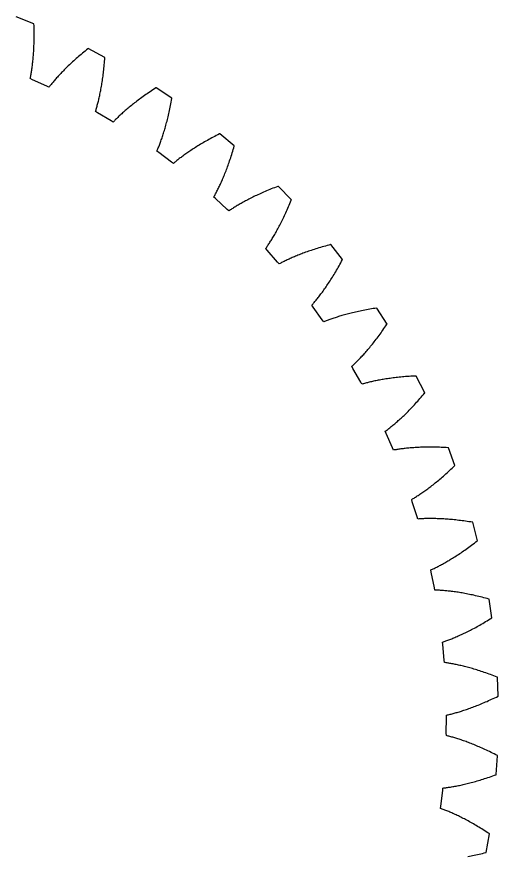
# Model space of a CAD drawing. Extents: x -167 to 32, y -85 to 62.
# Drawn here: x -67.2 to -20.2, y -25.2 to 56.8 of the extents above; entities that cross this region are included whole.
import ezdxf

# ---------------------------------------------------------------- set-up
doc = ezdxf.new("R2010")
doc.units = 0
doc.header["$MEASUREMENT"] = 0
doc.layers.add('gear', color=7, linetype='CONTINUOUS')

msp = doc.modelspace()

# ---------------------------------------------------------------- linework, layer by layer
at = {"layer": 'gear'}
msp.add_lwpolyline([(-23.157, -25.229), (-23.007, -25.2), (-22.854, -25.171), (-22.699, -25.139), (-22.543, -25.107), (-22.384, -25.073), (-22.223, -25.038), (-22.06, -25.002), (-21.896, -24.964), (-21.729, -24.924), (-21.56, -24.883), (-21.39, -24.841), (-21.379, -24.838), (-21.373, -24.836), (-21.371, -24.836), (-21.369, -24.835), (-21.369, -24.835), (-21.368, -24.835), (-21.368, -24.835), (-21.058, -23.011), (-21.058, -23.011), (-21.059, -23.011), (-21.059, -23.011), (-21.06, -23.01), (-21.063, -23.008), (-21.067, -23.005), (-21.077, -22.999), (-21.223, -22.903), (-21.369, -22.808), (-21.513, -22.716), (-21.656, -22.626), (-21.798, -22.537), (-21.938, -22.451), (-22.077, -22.367), (-22.214, -22.284), (-22.35, -22.204), (-22.484, -22.125), (-22.617, -22.049), (-22.748, -21.974), (-22.878, -21.901), (-23.006, -21.83), (-23.133, -21.761), (-23.258, -21.694), (-23.381, -21.628), (-23.503, -21.565), (-23.623, -21.503), (-23.742, -21.442), (-23.858, -21.384), (-23.974, -21.327), (-24.087, -21.272), (-24.199, -21.218), (-24.309, -21.166), (-24.417, -21.116), (-24.524, -21.067), (-24.629, -21.019), (-24.732, -20.974), (-24.833, -20.929), (-24.932, -20.887), (-25.03, -20.845), (-25.125, -20.805), (-25.219, -20.767), (-25.311, -20.73), (-25.401, -20.694), (-25.49, -20.66), (-25.576, -20.627), (-25.66, -20.595), (-25.743, -20.564), (-25.823, -20.535), (-25.803, -20.306), (-25.624, -18.774), (-25.592, -18.547), (-25.506, -18.537), (-25.419, -18.526), (-25.33, -18.515), (-25.238, -18.502), (-25.144, -18.489), (-25.048, -18.475), (-24.95, -18.46), (-24.85, -18.444), (-24.748, -18.427), (-24.643, -18.41), (-24.537, -18.391), (-24.428, -18.371), (-24.317, -18.35), (-24.205, -18.328), (-24.09, -18.305), (-23.973, -18.281), (-23.854, -18.256), (-23.733, -18.229), (-23.609, -18.201), (-23.484, -18.173), (-23.357, -18.142), (-23.228, -18.111), (-23.096, -18.078), (-22.963, -18.044), (-22.828, -18.009), (-22.691, -17.972), (-22.552, -17.934), (-22.411, -17.894), (-22.268, -17.853), (-22.123, -17.811), (-21.976, -17.767), (-21.827, -17.721), (-21.677, -17.674), (-21.524, -17.626), (-21.37, -17.576), (-21.213, -17.524), (-21.055, -17.471), (-20.896, -17.415), (-20.734, -17.359), (-20.57, -17.3), (-20.405, -17.24), (-20.395, -17.236), (-20.39, -17.234), (-20.387, -17.234), (-20.386, -17.233), (-20.385, -17.233), (-20.385, -17.233), (-20.385, -17.233), (-20.267, -15.387), (-20.267, -15.386), (-20.267, -15.386), (-20.268, -15.386), (-20.269, -15.385), (-20.272, -15.384), (-20.277, -15.381), (-20.286, -15.376), (-20.443, -15.296), (-20.597, -15.217), (-20.75, -15.14), (-20.902, -15.065), (-21.052, -14.992), (-21.2, -14.921), (-21.347, -14.852), (-21.492, -14.784), (-21.636, -14.718), (-21.777, -14.654), (-21.917, -14.592), (-22.056, -14.532), (-22.192, -14.473), (-22.327, -14.416), (-22.461, -14.36), (-22.592, -14.306), (-22.722, -14.254), (-22.849, -14.203), (-22.975, -14.154), (-23.1, -14.107), (-23.222, -14.06), (-23.342, -14.016), (-23.461, -13.973), (-23.578, -13.931), (-23.693, -13.891), (-23.806, -13.852), (-23.917, -13.815), (-24.026, -13.779), (-24.133, -13.744), (-24.238, -13.71), (-24.342, -13.678), (-24.443, -13.647), (-24.542, -13.618), (-24.64, -13.589), (-24.735, -13.562), (-24.829, -13.536), (-24.92, -13.511), (-25.009, -13.487), (-25.096, -13.464), (-25.182, -13.442), (-25.265, -13.422), (-25.268, -13.192), (-25.251, -11.649), (-25.242, -11.42), (-25.158, -11.401), (-25.073, -11.381), (-24.985, -11.361), (-24.895, -11.339), (-24.803, -11.316), (-24.71, -11.292), (-24.614, -11.267), (-24.516, -11.241), (-24.416, -11.213), (-24.314, -11.185), (-24.21, -11.155), (-24.104, -11.124), (-23.996, -11.091), (-23.886, -11.058), (-23.774, -11.023), (-23.66, -10.987), (-23.544, -10.949), (-23.426, -10.91), (-23.307, -10.87), (-23.185, -10.828), (-23.062, -10.784), (-22.937, -10.74), (-22.81, -10.693), (-22.681, -10.646), (-22.55, -10.596), (-22.417, -10.545), (-22.283, -10.493), (-22.147, -10.439), (-22.009, -10.383), (-21.869, -10.326), (-21.728, -10.267), (-21.585, -10.206), (-21.44, -10.143), (-21.293, -10.079), (-21.145, -10.013), (-20.995, -9.945), (-20.843, -9.876), (-20.69, -9.804), (-20.535, -9.731), (-20.379, -9.656), (-20.221, -9.579), (-20.211, -9.574), (-20.206, -9.571), (-20.203, -9.57), (-20.202, -9.569), (-20.202, -9.569), (-20.201, -9.569), (-20.201, -9.569), (-20.277, -7.721), (-20.277, -7.72), (-20.277, -7.72), (-20.278, -7.72), (-20.279, -7.72), (-20.282, -7.719), (-20.287, -7.717), (-20.297, -7.712), (-20.461, -7.649), (-20.623, -7.587), (-20.784, -7.526), (-20.942, -7.468), (-21.099, -7.411), (-21.254, -7.355), (-21.407, -7.302), (-21.559, -7.25), (-21.708, -7.199), (-21.856, -7.15), (-22.002, -7.103), (-22.145, -7.057), (-22.288, -7.013), (-22.428, -6.97), (-22.566, -6.929), (-22.702, -6.889), (-22.837, -6.851), (-22.969, -6.814), (-23.099, -6.778), (-23.228, -6.744), (-23.354, -6.711), (-23.479, -6.679), (-23.601, -6.649), (-23.722, -6.619), (-23.84, -6.591), (-23.957, -6.565), (-24.071, -6.539), (-24.184, -6.514), (-24.294, -6.491), (-24.402, -6.469), (-24.508, -6.448), (-24.612, -6.427), (-24.714, -6.408), (-24.814, -6.39), (-24.912, -6.373), (-25.007, -6.357), (-25.101, -6.341), (-25.192, -6.327), (-25.281, -6.314), (-25.368, -6.301), (-25.453, -6.289), (-25.48, -6.061), (-25.624, -4.525), (-25.639, -4.296), (-25.558, -4.269), (-25.475, -4.24), (-25.39, -4.21), (-25.303, -4.179), (-25.214, -4.147), (-25.123, -4.113), (-25.03, -4.078), (-24.936, -4.042), (-24.839, -4.004), (-24.741, -3.965), (-24.64, -3.924), (-24.538, -3.882), (-24.434, -3.839), (-24.328, -3.794), (-24.221, -3.747), (-24.111, -3.699), (-24, -3.65), (-23.887, -3.599), (-23.772, -3.546), (-23.656, -3.492), (-23.538, -3.436), (-23.418, -3.378), (-23.296, -3.319), (-23.173, -3.258), (-23.048, -3.195), (-22.922, -3.131), (-22.794, -3.065), (-22.664, -2.997), (-22.532, -2.927), (-22.399, -2.855), (-22.265, -2.781), (-22.129, -2.706), (-21.991, -2.629), (-21.852, -2.55), (-21.712, -2.468), (-21.57, -2.385), (-21.426, -2.3), (-21.281, -2.213), (-21.135, -2.124), (-20.987, -2.033), (-20.838, -1.94), (-20.829, -1.934), (-20.824, -1.931), (-20.822, -1.929), (-20.821, -1.929), (-20.82, -1.928), (-20.82, -1.928), (-20.82, -1.928), (-21.088, -0.098), (-21.088, -0.098), (-21.089, -0.098), (-21.089, -0.097), (-21.091, -0.097), (-21.093, -0.096), (-21.099, -0.095), (-21.109, -0.092), (-21.279, -0.045), (-21.447, -0.001), (-21.612, 0.043), (-21.776, 0.084), (-21.938, 0.125), (-22.098, 0.163), (-22.256, 0.201), (-22.412, 0.237), (-22.566, 0.271), (-22.718, 0.304), (-22.868, 0.336), (-23.016, 0.367), (-23.162, 0.396), (-23.306, 0.424), (-23.447, 0.45), (-23.587, 0.476), (-23.725, 0.5), (-23.86, 0.523), (-23.994, 0.545), (-24.125, 0.565), (-24.254, 0.585), (-24.382, 0.603), (-24.507, 0.621), (-24.63, 0.637), (-24.75, 0.653), (-24.869, 0.667), (-24.985, 0.681), (-25.1, 0.694), (-25.212, 0.705), (-25.322, 0.716), (-25.429, 0.726), (-25.535, 0.735), (-25.638, 0.744), (-25.739, 0.751), (-25.838, 0.758), (-25.935, 0.764), (-26.03, 0.77), (-26.122, 0.774), (-26.212, 0.779), (-26.3, 0.782), (-26.385, 0.785), (-26.437, 1.009), (-26.74, 2.521), (-26.779, 2.748), (-26.702, 2.783), (-26.622, 2.821), (-26.54, 2.859), (-26.457, 2.899), (-26.372, 2.941), (-26.285, 2.984), (-26.196, 3.028), (-26.106, 3.074), (-26.014, 3.122), (-25.92, 3.171), (-25.825, 3.222), (-25.727, 3.274), (-25.628, 3.328), (-25.528, 3.384), (-25.426, 3.441), (-25.322, 3.501), (-25.217, 3.561), (-25.11, 3.624), (-25.001, 3.688), (-24.891, 3.755), (-24.779, 3.823), (-24.666, 3.892), (-24.551, 3.964), (-24.435, 4.038), (-24.317, 4.113), (-24.198, 4.19), (-24.078, 4.27), (-23.956, 4.351), (-23.832, 4.434), (-23.708, 4.519), (-23.582, 4.607), (-23.454, 4.696), (-23.326, 4.787), (-23.196, 4.88), (-23.064, 4.976), (-22.932, 5.073), (-22.798, 5.173), (-22.663, 5.275), (-22.527, 5.378), (-22.389, 5.485), (-22.251, 5.593), (-22.242, 5.6), (-22.238, 5.603), (-22.235, 5.605), (-22.234, 5.606), (-22.234, 5.606), (-22.234, 5.606), (-22.233, 5.606), (-22.692, 7.399), (-22.692, 7.399), (-22.692, 7.399), (-22.693, 7.399), (-22.695, 7.399), (-22.697, 7.399), (-22.703, 7.4), (-22.714, 7.402), (-22.887, 7.431), (-23.059, 7.458), (-23.228, 7.483), (-23.395, 7.508), (-23.56, 7.531), (-23.724, 7.553), (-23.885, 7.573), (-24.043, 7.593), (-24.2, 7.611), (-24.355, 7.628), (-24.507, 7.644), (-24.658, 7.659), (-24.806, 7.673), (-24.952, 7.685), (-25.095, 7.697), (-25.237, 7.707), (-25.376, 7.717), (-25.514, 7.726), (-25.649, 7.734), (-25.782, 7.741), (-25.912, 7.747), (-26.041, 7.752), (-26.167, 7.756), (-26.291, 7.76), (-26.412, 7.762), (-26.532, 7.764), (-26.649, 7.766), (-26.764, 7.766), (-26.877, 7.766), (-26.987, 7.765), (-27.095, 7.764), (-27.201, 7.762), (-27.305, 7.76), (-27.406, 7.757), (-27.505, 7.753), (-27.602, 7.749), (-27.697, 7.745), (-27.789, 7.74), (-27.879, 7.734), (-27.967, 7.729), (-28.052, 7.723), (-28.127, 7.94), (-28.587, 9.413), (-28.649, 9.633), (-28.576, 9.677), (-28.5, 9.722), (-28.423, 9.769), (-28.345, 9.818), (-28.264, 9.868), (-28.182, 9.92), (-28.099, 9.973), (-28.014, 10.029), (-27.927, 10.086), (-27.839, 10.144), (-27.749, 10.205), (-27.658, 10.267), (-27.565, 10.331), (-27.471, 10.397), (-27.376, 10.465), (-27.279, 10.535), (-27.18, 10.606), (-27.08, 10.68), (-26.979, 10.755), (-26.876, 10.832), (-26.772, 10.912), (-26.667, 10.993), (-26.561, 11.076), (-26.453, 11.161), (-26.344, 11.249), (-26.233, 11.338), (-26.122, 11.43), (-26.009, 11.523), (-25.895, 11.619), (-25.78, 11.717), (-25.663, 11.816), (-25.546, 11.918), (-25.428, 12.023), (-25.308, 12.129), (-25.187, 12.238), (-25.066, 12.348), (-24.943, 12.462), (-24.819, 12.577), (-24.695, 12.694), (-24.569, 12.814), (-24.443, 12.936), (-24.435, 12.944), (-24.431, 12.948), (-24.429, 12.95), (-24.428, 12.951), (-24.427, 12.951), (-24.427, 12.952), (-24.427, 12.952), (-25.07, 14.686), (-25.071, 14.686), (-25.071, 14.686), (-25.072, 14.686), (-25.073, 14.686), (-25.076, 14.687), (-25.081, 14.687), (-25.092, 14.688), (-25.268, 14.698), (-25.441, 14.707), (-25.612, 14.714), (-25.781, 14.721), (-25.948, 14.727), (-26.112, 14.732), (-26.275, 14.735), (-26.435, 14.738), (-26.593, 14.74), (-26.748, 14.741), (-26.901, 14.74), (-27.052, 14.739), (-27.201, 14.738), (-27.348, 14.735), (-27.492, 14.732), (-27.634, 14.727), (-27.774, 14.722), (-27.911, 14.717), (-28.046, 14.71), (-28.179, 14.703), (-28.309, 14.696), (-28.438, 14.687), (-28.563, 14.678), (-28.687, 14.669), (-28.808, 14.659), (-28.927, 14.649), (-29.044, 14.638), (-29.159, 14.626), (-29.271, 14.614), (-29.38, 14.602), (-29.488, 14.589), (-29.593, 14.576), (-29.696, 14.563), (-29.796, 14.55), (-29.895, 14.536), (-29.99, 14.522), (-30.084, 14.507), (-30.175, 14.493), (-30.264, 14.478), (-30.351, 14.463), (-30.435, 14.448), (-30.532, 14.657), (-31.143, 16.073), (-31.229, 16.286), (-31.16, 16.337), (-31.09, 16.39), (-31.018, 16.445), (-30.945, 16.501), (-30.87, 16.56), (-30.794, 16.62), (-30.717, 16.682), (-30.638, 16.746), (-30.558, 16.811), (-30.476, 16.879), (-30.393, 16.948), (-30.309, 17.02), (-30.224, 17.093), (-30.137, 17.169), (-30.049, 17.246), (-29.96, 17.326), (-29.869, 17.407), (-29.778, 17.491), (-29.685, 17.576), (-29.591, 17.664), (-29.496, 17.753), (-29.399, 17.845), (-29.302, 17.939), (-29.204, 18.035), (-29.104, 18.134), (-29.004, 18.234), (-28.903, 18.337), (-28.8, 18.441), (-28.697, 18.548), (-28.593, 18.658), (-28.487, 18.769), (-28.381, 18.883), (-28.274, 18.999), (-28.167, 19.117), (-28.058, 19.238), (-27.949, 19.361), (-27.838, 19.486), (-27.728, 19.614), (-27.616, 19.744), (-27.504, 19.876), (-27.391, 20.011), (-27.383, 20.019), (-27.38, 20.023), (-27.378, 20.026), (-27.377, 20.027), (-27.377, 20.027), (-27.377, 20.027), (-27.376, 20.028), (-28.198, 21.685), (-28.198, 21.685), (-28.198, 21.685), (-28.199, 21.685), (-28.2, 21.685), (-28.203, 21.685), (-28.208, 21.685), (-28.22, 21.684), (-28.395, 21.676), (-28.569, 21.667), (-28.74, 21.657), (-28.908, 21.646), (-29.075, 21.634), (-29.239, 21.622), (-29.4, 21.608), (-29.56, 21.594), (-29.717, 21.579), (-29.872, 21.564), (-30.024, 21.548), (-30.174, 21.531), (-30.322, 21.514), (-30.467, 21.496), (-30.611, 21.477), (-30.751, 21.458), (-30.89, 21.439), (-31.026, 21.419), (-31.159, 21.398), (-31.291, 21.377), (-31.42, 21.356), (-31.546, 21.334), (-31.671, 21.312), (-31.793, 21.29), (-31.912, 21.267), (-32.03, 21.245), (-32.144, 21.221), (-32.257, 21.198), (-32.367, 21.175), (-32.475, 21.151), (-32.581, 21.127), (-32.684, 21.103), (-32.785, 21.079), (-32.883, 21.055), (-32.98, 21.031), (-33.073, 21.007), (-33.165, 20.983), (-33.254, 20.959), (-33.341, 20.935), (-33.426, 20.912), (-33.508, 20.888), (-33.626, 21.085), (-34.382, 22.43), (-34.489, 22.633), (-34.426, 22.691), (-34.362, 22.751), (-34.297, 22.813), (-34.23, 22.876), (-34.162, 22.942), (-34.092, 23.01), (-34.022, 23.08), (-33.95, 23.151), (-33.877, 23.225), (-33.803, 23.301), (-33.728, 23.379), (-33.652, 23.459), (-33.574, 23.541), (-33.496, 23.625), (-33.416, 23.711), (-33.336, 23.799), (-33.255, 23.89), (-33.172, 23.982), (-33.089, 24.077), (-33.004, 24.174), (-32.919, 24.273), (-32.833, 24.375), (-32.746, 24.478), (-32.658, 24.584), (-32.57, 24.692), (-32.481, 24.802), (-32.39, 24.915), (-32.299, 25.03), (-32.208, 25.147), (-32.116, 25.267), (-32.023, 25.389), (-31.929, 25.513), (-31.835, 25.64), (-31.74, 25.768), (-31.645, 25.9), (-31.549, 26.033), (-31.452, 26.17), (-31.355, 26.308), (-31.258, 26.449), (-31.16, 26.592), (-31.062, 26.738), (-31.055, 26.747), (-31.052, 26.752), (-31.051, 26.754), (-31.05, 26.755), (-31.05, 26.756), (-31.049, 26.756), (-31.049, 26.756), (-32.039, 28.319), (-32.039, 28.319), (-32.04, 28.319), (-32.04, 28.319), (-32.042, 28.319), (-32.045, 28.318), (-32.05, 28.317), (-32.061, 28.316), (-32.235, 28.289), (-32.406, 28.262), (-32.575, 28.234), (-32.742, 28.206), (-32.906, 28.177), (-33.068, 28.147), (-33.227, 28.117), (-33.385, 28.086), (-33.539, 28.055), (-33.692, 28.023), (-33.841, 27.991), (-33.989, 27.959), (-34.134, 27.926), (-34.277, 27.893), (-34.417, 27.86), (-34.555, 27.826), (-34.691, 27.792), (-34.824, 27.758), (-34.955, 27.724), (-35.083, 27.69), (-35.209, 27.655), (-35.333, 27.62), (-35.454, 27.585), (-35.573, 27.55), (-35.69, 27.515), (-35.804, 27.48), (-35.916, 27.445), (-36.026, 27.41), (-36.133, 27.375), (-36.238, 27.341), (-36.34, 27.306), (-36.44, 27.271), (-36.538, 27.237), (-36.634, 27.203), (-36.727, 27.169), (-36.818, 27.135), (-36.906, 27.102), (-36.992, 27.068), (-37.076, 27.036), (-37.158, 27.003), (-37.237, 26.971), (-37.375, 27.155), (-38.268, 28.413), (-38.396, 28.604), (-38.339, 28.668), (-38.281, 28.734), (-38.223, 28.803), (-38.163, 28.873), (-38.102, 28.946), (-38.04, 29.02), (-37.977, 29.097), (-37.913, 29.176), (-37.849, 29.257), (-37.783, 29.34), (-37.716, 29.425), (-37.649, 29.513), (-37.58, 29.602), (-37.511, 29.694), (-37.441, 29.788), (-37.37, 29.884), (-37.299, 29.983), (-37.227, 30.084), (-37.154, 30.186), (-37.08, 30.292), (-37.006, 30.399), (-36.931, 30.509), (-36.855, 30.621), (-36.779, 30.736), (-36.702, 30.852), (-36.625, 30.972), (-36.547, 31.093), (-36.468, 31.217), (-36.389, 31.343), (-36.31, 31.472), (-36.23, 31.602), (-36.15, 31.736), (-36.07, 31.871), (-35.989, 32.01), (-35.908, 32.15), (-35.826, 32.293), (-35.745, 32.439), (-35.663, 32.586), (-35.581, 32.737), (-35.498, 32.89), (-35.416, 33.045), (-35.411, 33.055), (-35.408, 33.059), (-35.407, 33.062), (-35.406, 33.063), (-35.406, 33.064), (-35.406, 33.064), (-35.405, 33.064), (-36.553, 34.515), (-36.553, 34.515), (-36.554, 34.515), (-36.554, 34.515), (-36.556, 34.514), (-36.558, 34.514), (-36.564, 34.512), (-36.575, 34.51), (-36.745, 34.465), (-36.912, 34.42), (-37.077, 34.374), (-37.24, 34.329), (-37.401, 34.283), (-37.558, 34.236), (-37.714, 34.19), (-37.867, 34.143), (-38.017, 34.096), (-38.166, 34.048), (-38.311, 34.001), (-38.455, 33.953), (-38.596, 33.906), (-38.734, 33.858), (-38.87, 33.81), (-39.004, 33.762), (-39.135, 33.714), (-39.264, 33.666), (-39.391, 33.618), (-39.515, 33.571), (-39.637, 33.523), (-39.756, 33.476), (-39.873, 33.428), (-39.988, 33.381), (-40.1, 33.334), (-40.21, 33.287), (-40.317, 33.241), (-40.423, 33.195), (-40.526, 33.149), (-40.626, 33.103), (-40.725, 33.058), (-40.821, 33.013), (-40.914, 32.969), (-41.006, 32.925), (-41.095, 32.881), (-41.182, 32.838), (-41.266, 32.795), (-41.349, 32.753), (-41.429, 32.712), (-41.506, 32.671), (-41.582, 32.631), (-41.738, 32.799), (-42.758, 33.957), (-42.905, 34.134), (-42.855, 34.203), (-42.805, 34.275), (-42.753, 34.35), (-42.701, 34.426), (-42.648, 34.504), (-42.595, 34.585), (-42.54, 34.668), (-42.485, 34.753), (-42.429, 34.84), (-42.372, 34.93), (-42.315, 35.022), (-42.257, 35.116), (-42.198, 35.212), (-42.139, 35.31), (-42.079, 35.411), (-42.019, 35.514), (-41.958, 35.62), (-41.897, 35.728), (-41.835, 35.838), (-41.773, 35.95), (-41.71, 36.065), (-41.647, 36.182), (-41.583, 36.301), (-41.519, 36.423), (-41.455, 36.547), (-41.391, 36.674), (-41.326, 36.803), (-41.261, 36.934), (-41.196, 37.068), (-41.13, 37.204), (-41.065, 37.342), (-40.999, 37.483), (-40.933, 37.627), (-40.867, 37.772), (-40.801, 37.921), (-40.735, 38.071), (-40.669, 38.225), (-40.603, 38.38), (-40.537, 38.538), (-40.471, 38.699), (-40.405, 38.862), (-40.401, 38.872), (-40.399, 38.877), (-40.398, 38.88), (-40.397, 38.881), (-40.397, 38.882), (-40.397, 38.882), (-40.397, 38.882), (-41.69, 40.205), (-41.69, 40.205), (-41.691, 40.205), (-41.691, 40.205), (-41.693, 40.204), (-41.695, 40.203), (-41.7, 40.201), (-41.711, 40.197), (-41.875, 40.135), (-42.037, 40.073), (-42.197, 40.011), (-42.354, 39.948), (-42.509, 39.885), (-42.661, 39.823), (-42.81, 39.76), (-42.958, 39.698), (-43.103, 39.635), (-43.245, 39.572), (-43.385, 39.51), (-43.523, 39.448), (-43.658, 39.386), (-43.79, 39.324), (-43.921, 39.262), (-44.049, 39.2), (-44.174, 39.139), (-44.298, 39.078), (-44.418, 39.017), (-44.537, 38.956), (-44.653, 38.896), (-44.767, 38.837), (-44.878, 38.777), (-44.987, 38.718), (-45.094, 38.66), (-45.198, 38.602), (-45.301, 38.544), (-45.401, 38.487), (-45.498, 38.431), (-45.593, 38.375), (-45.686, 38.32), (-45.777, 38.265), (-45.866, 38.211), (-45.952, 38.158), (-46.036, 38.105), (-46.118, 38.054), (-46.198, 38.002), (-46.275, 37.952), (-46.35, 37.902), (-46.424, 37.854), (-46.495, 37.806), (-46.668, 37.957), (-47.802, 39.002), (-47.967, 39.162), (-47.925, 39.237), (-47.882, 39.313), (-47.839, 39.393), (-47.795, 39.474), (-47.751, 39.558), (-47.706, 39.643), (-47.66, 39.731), (-47.614, 39.822), (-47.568, 39.915), (-47.521, 40.009), (-47.473, 40.107), (-47.425, 40.206), (-47.377, 40.308), (-47.329, 40.412), (-47.28, 40.519), (-47.23, 40.628), (-47.181, 40.739), (-47.131, 40.852), (-47.081, 40.968), (-47.031, 41.087), (-46.981, 41.207), (-46.93, 41.33), (-46.879, 41.456), (-46.829, 41.584), (-46.778, 41.714), (-46.727, 41.846), (-46.676, 41.981), (-46.625, 42.119), (-46.574, 42.258), (-46.523, 42.401), (-46.473, 42.545), (-46.422, 42.692), (-46.371, 42.842), (-46.321, 42.994), (-46.271, 43.148), (-46.221, 43.305), (-46.171, 43.464), (-46.122, 43.626), (-46.073, 43.79), (-46.024, 43.957), (-45.975, 44.126), (-45.972, 44.136), (-45.971, 44.142), (-45.97, 44.144), (-45.97, 44.146), (-45.97, 44.146), (-45.97, 44.147), (-45.969, 44.147), (-47.394, 45.327), (-47.394, 45.327), (-47.394, 45.327), (-47.395, 45.327), (-47.396, 45.326), (-47.399, 45.325), (-47.404, 45.322), (-47.414, 45.317), (-47.571, 45.238), (-47.725, 45.159), (-47.877, 45.081), (-48.027, 45.002), (-48.174, 44.924), (-48.319, 44.845), (-48.461, 44.768), (-48.601, 44.69), (-48.739, 44.612), (-48.874, 44.535), (-49.007, 44.459), (-49.137, 44.382), (-49.265, 44.306), (-49.39, 44.231), (-49.514, 44.156), (-49.634, 44.081), (-49.753, 44.007), (-49.869, 43.933), (-49.983, 43.86), (-50.094, 43.788), (-50.204, 43.716), (-50.31, 43.645), (-50.415, 43.574), (-50.517, 43.504), (-50.617, 43.435), (-50.715, 43.366), (-50.811, 43.298), (-50.904, 43.231), (-50.995, 43.165), (-51.084, 43.099), (-51.171, 43.035), (-51.256, 42.971), (-51.338, 42.908), (-51.418, 42.846), (-51.496, 42.785), (-51.572, 42.725), (-51.646, 42.665), (-51.718, 42.607), (-51.788, 42.55), (-51.855, 42.494), (-51.921, 42.439), (-52.109, 42.571), (-53.347, 43.492), (-53.527, 43.634), (-53.493, 43.712), (-53.459, 43.793), (-53.424, 43.876), (-53.389, 43.962), (-53.353, 44.05), (-53.318, 44.14), (-53.282, 44.232), (-53.245, 44.327), (-53.209, 44.424), (-53.172, 44.523), (-53.135, 44.625), (-53.098, 44.729), (-53.06, 44.835), (-53.023, 44.944), (-52.985, 45.055), (-52.948, 45.168), (-52.91, 45.284), (-52.873, 45.402), (-52.835, 45.523), (-52.797, 45.646), (-52.76, 45.771), (-52.723, 45.898), (-52.685, 46.029), (-52.648, 46.161), (-52.611, 46.296), (-52.574, 46.433), (-52.538, 46.572), (-52.502, 46.714), (-52.466, 46.859), (-52.43, 47.006), (-52.395, 47.155), (-52.36, 47.306), (-52.325, 47.46), (-52.291, 47.617), (-52.257, 47.775), (-52.224, 47.936), (-52.191, 48.1), (-52.159, 48.266), (-52.127, 48.434), (-52.096, 48.605), (-52.065, 48.778), (-52.063, 48.789), (-52.063, 48.795), (-52.062, 48.797), (-52.062, 48.799), (-52.062, 48.799), (-52.062, 48.8), (-52.062, 48.8), (-53.602, 49.825), (-53.602, 49.825), (-53.602, 49.825), (-53.603, 49.824), (-53.604, 49.824), (-53.606, 49.822), (-53.611, 49.819), (-53.62, 49.813), (-53.768, 49.718), (-53.914, 49.623), (-54.057, 49.529), (-54.197, 49.435), (-54.336, 49.342), (-54.471, 49.249), (-54.605, 49.157), (-54.736, 49.065), (-54.865, 48.974), (-54.991, 48.883), (-55.115, 48.793), (-55.236, 48.703), (-55.356, 48.614), (-55.473, 48.526), (-55.587, 48.438), (-55.7, 48.351), (-55.81, 48.265), (-55.918, 48.18), (-56.023, 48.095), (-56.126, 48.012), (-56.227, 47.929), (-56.326, 47.847), (-56.423, 47.765), (-56.517, 47.685), (-56.61, 47.606), (-56.7, 47.527), (-56.788, 47.45), (-56.874, 47.373), (-56.957, 47.298), (-57.039, 47.223), (-57.118, 47.15), (-57.196, 47.078), (-57.271, 47.007), (-57.345, 46.936), (-57.416, 46.868), (-57.485, 46.8), (-57.553, 46.733), (-57.618, 46.668), (-57.681, 46.604), (-57.743, 46.541), (-57.802, 46.479), (-58.003, 46.591), (-59.33, 47.377), (-59.524, 47.499), (-59.499, 47.581), (-59.473, 47.665), (-59.447, 47.752), (-59.421, 47.84), (-59.395, 47.931), (-59.369, 48.025), (-59.343, 48.12), (-59.316, 48.218), (-59.29, 48.319), (-59.264, 48.421), (-59.238, 48.526), (-59.212, 48.634), (-59.186, 48.743), (-59.16, 48.855), (-59.134, 48.97), (-59.109, 49.086), (-59.083, 49.205), (-59.058, 49.327), (-59.033, 49.451), (-59.009, 49.577), (-58.985, 49.705), (-58.961, 49.836), (-58.937, 49.969), (-58.914, 50.105), (-58.892, 50.243), (-58.869, 50.383), (-58.848, 50.526), (-58.826, 50.671), (-58.806, 50.818), (-58.786, 50.968), (-58.766, 51.12), (-58.747, 51.274), (-58.729, 51.431), (-58.711, 51.59), (-58.694, 51.751), (-58.678, 51.915), (-58.662, 52.081), (-58.648, 52.25), (-58.634, 52.42), (-58.621, 52.593), (-58.608, 52.769), (-58.608, 52.78), (-58.607, 52.785), (-58.607, 52.788), (-58.607, 52.789), (-58.607, 52.79), (-58.607, 52.791), (-58.607, 52.791), (-60.245, 53.649), (-60.246, 53.649), (-60.246, 53.649), (-60.246, 53.648), (-60.248, 53.648), (-60.25, 53.646), (-60.254, 53.642), (-60.263, 53.635), (-60.4, 53.526), (-60.535, 53.416), (-60.667, 53.308), (-60.797, 53.2), (-60.925, 53.092), (-61.05, 52.986), (-61.173, 52.88), (-61.294, 52.775), (-61.413, 52.67), (-61.529, 52.567), (-61.643, 52.464), (-61.754, 52.363), (-61.863, 52.262), (-61.971, 52.162), (-62.075, 52.063), (-62.178, 51.964), (-62.279, 51.867), (-62.377, 51.771), (-62.473, 51.676), (-62.567, 51.582), (-62.659, 51.489), (-62.749, 51.397), (-62.836, 51.306), (-62.922, 51.216), (-63.005, 51.128), (-63.087, 51.04), (-63.166, 50.954), (-63.243, 50.869), (-63.319, 50.785), (-63.392, 50.703), (-63.464, 50.621), (-63.533, 50.541), (-63.601, 50.463), (-63.666, 50.385), (-63.73, 50.309), (-63.792, 50.235), (-63.852, 50.161), (-63.91, 50.09), (-63.966, 50.019), (-64.021, 49.95), (-64.073, 49.883), (-64.284, 49.973), (-65.687, 50.616), (-65.893, 50.717), (-65.876, 50.801), (-65.859, 50.888), (-65.842, 50.976), (-65.826, 51.067), (-65.809, 51.16), (-65.793, 51.256), (-65.777, 51.354), (-65.761, 51.454), (-65.745, 51.557), (-65.73, 51.661), (-65.715, 51.769), (-65.7, 51.878), (-65.686, 51.99), (-65.672, 52.104), (-65.658, 52.22), (-65.645, 52.339), (-65.632, 52.46), (-65.62, 52.584), (-65.608, 52.709), (-65.597, 52.837), (-65.587, 52.967), (-65.577, 53.1), (-65.567, 53.235), (-65.558, 53.372), (-65.55, 53.512), (-65.543, 53.654), (-65.536, 53.798), (-65.53, 53.944), (-65.525, 54.093), (-65.52, 54.244), (-65.517, 54.397), (-65.514, 54.553), (-65.512, 54.71), (-65.511, 54.87), (-65.511, 55.033), (-65.512, 55.197), (-65.514, 55.364), (-65.517, 55.533), (-65.521, 55.704), (-65.526, 55.878), (-65.532, 56.054), (-65.533, 56.065), (-65.533, 56.07), (-65.533, 56.073), (-65.533, 56.074), (-65.533, 56.075), (-65.533, 56.075), (-65.533, 56.076), (-67.253, 56.758)], dxfattribs=at)

doc.saveas('drawing.dxf')
